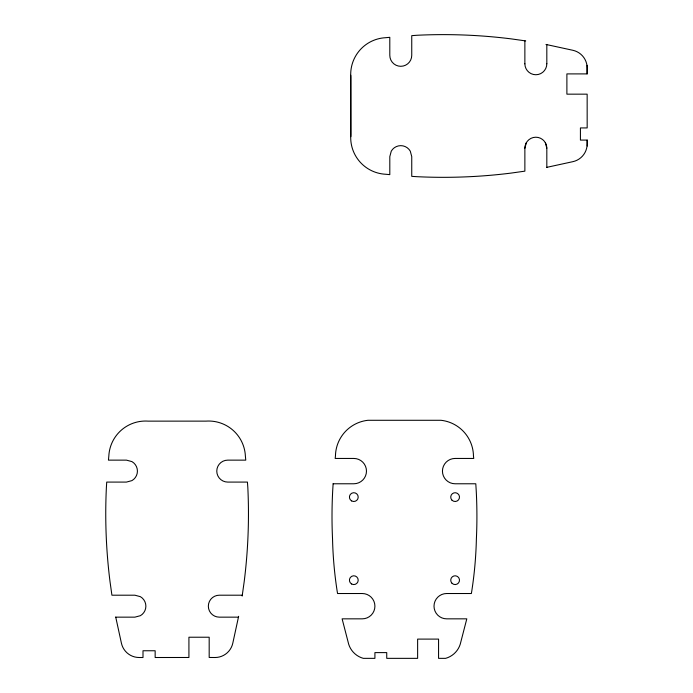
<?xml version="1.0" encoding="UTF-8"?>
<svg xmlns="http://www.w3.org/2000/svg" width="693" height="693" viewBox="0 0 693 693"><rect width="100%" height="100%" fill="white"/><g stroke="black" fill="none" stroke-linecap="round" stroke-linejoin="round"><path stroke-width="1.04" d="M545.971 44.447L572.894 50.294A18.174 18.174 0 0 1 587.17 68.044L587.136 73.9L566.891 73.9L566.891 94.161L587.153 94.161L587.17 127.928L580.422 127.928L580.422 140.081L587.188 140.081L587.17 143.91A18.174 18.174 0 0 1 572.894 161.66L546.82 167.342M525.718 40.913L511.122 38.869A542.983 542.983 0 0 0 417.03 35.265L411.746 35.655L411.746 55.327A10.975 10.975 0 0 1 400.771 66.303A10.975 10.975 0 0 1 389.804 55.327L389.795 37.318L385.706 37.699A36.772 36.772 0 0 0 350.797 77.088L350.797 134.875A36.772 36.772 0 0 0 385.706 174.255L389.804 174.636L389.804 156.627L391.268 151.143A10.975 10.975 0 0 1 410.282 151.143L411.746 156.627L411.746 176.36L417.03 176.689A542.983 542.983 0 0 0 511.122 173.085L524.87 171.154L524.87 148.189L526.342 142.697M242.169 596.049L244.213 581.462A542.983 542.983 0 0 0 247.817 487.37L247.427 482.085L227.754 482.085A10.975 10.975 0 0 1 216.779 471.11A10.975 10.975 0 0 1 227.754 460.135L245.764 460.135L245.383 456.037A36.772 36.772 0 0 0 205.994 421.127L148.207 421.136A36.772 36.772 0 0 0 108.827 456.037L108.446 460.135L126.455 460.135L131.939 461.607A10.975 10.975 0 0 1 131.939 480.613L126.455 482.085L106.722 482.085L106.393 487.37A542.983 542.983 0 0 0 109.996 581.462L111.919 595.2L134.892 595.2L140.384 596.673A10.975 10.975 0 0 1 140.384 615.687L134.892 617.151L115.575 617.151M238.635 616.311L232.787 643.225A18.174 18.174 0 0 1 215.038 657.51L209.182 657.466L209.182 637.222L188.92 637.222L188.92 657.484L155.154 657.51L155.154 650.753L143.001 650.753L143.001 657.518L139.172 657.51A18.174 18.174 0 0 1 121.422 643.225L115.74 617.151M242.281 595.2L219.317 595.2A10.975 10.975 0 0 0 208.342 606.176A10.975 10.975 0 0 0 219.317 617.151L238.461 617.151M545.348 142.697L546.82 148.189M587.188 140.081L587.222 146.024M587.118 65.307L587.136 73.9M350.753 75.268L350.84 136.686M546.82 44.621L546.82 63.765M546.82 167.507L546.82 148.111A10.975 10.975 0 0 0 535.767 137.214A10.975 10.975 0 0 0 524.87 148.267M524.87 40.8L524.87 63.851M546.82 63.687A10.975 10.975 0 0 1 535.888 74.74A10.975 10.975 0 0 1 524.87 63.765M333.125 483.775L332.709 490.497A480.5 480.5 0 0 0 332.536 538.877A400.476 400.476 0 0 0 337.127 590.938L337.552 593.52L362.248 593.52A12.665 12.665 0 0 1 374.913 606.176A12.665 12.665 0 0 1 362.248 618.84L342.117 618.84L348.103 641.961A21.31 21.31 0 0 0 363.305 658.35L374.913 658.35L374.913 652.607L386.737 652.607L386.737 658.35L417.628 658.35L417.628 639.102L438.565 639.102L438.565 658.35L445.616 658.35A21.31 21.31 0 0 0 460.819 641.961L466.805 618.84L446.673 618.84A12.665 12.665 0 0 1 434.009 606.176A12.665 12.665 0 0 1 446.673 593.52L471.37 593.52L471.794 590.938A400.476 400.476 0 0 0 476.386 538.877A480.5 480.5 0 0 0 476.212 490.497L475.796 483.775L455.11 483.775A12.665 12.665 0 0 1 442.446 471.11A12.665 12.665 0 0 1 455.11 458.445L473.752 458.445L473.466 456.072A36.46 36.46 0 0 0 440.965 420.287L367.957 420.287A36.46 36.46 0 0 0 335.455 456.072L335.169 458.445L353.811 458.445A12.665 12.665 0 0 1 366.476 471.11A12.665 12.665 0 0 1 353.811 483.775L333.125 483.775M452.009 500.216A4.392 4.392 0 0 0 459.355 498.241A4.392 4.392 0 0 0 453.976 492.87A4.392 4.392 0 0 0 452.009 500.216M452.009 583.281A4.392 4.392 0 0 0 459.355 581.314A4.392 4.392 0 0 0 453.976 575.935A4.392 4.392 0 0 0 452.009 583.281M351.611 500.909A4.392 4.392 0 0 0 358.203 497.106A4.392 4.392 0 0 0 351.611 493.303A4.392 4.392 0 0 0 351.611 500.909M351.611 583.982A4.392 4.392 0 0 0 358.203 580.18A4.392 4.392 0 0 0 351.611 576.377A4.392 4.392 0 0 0 351.611 583.982"/></g></svg>
